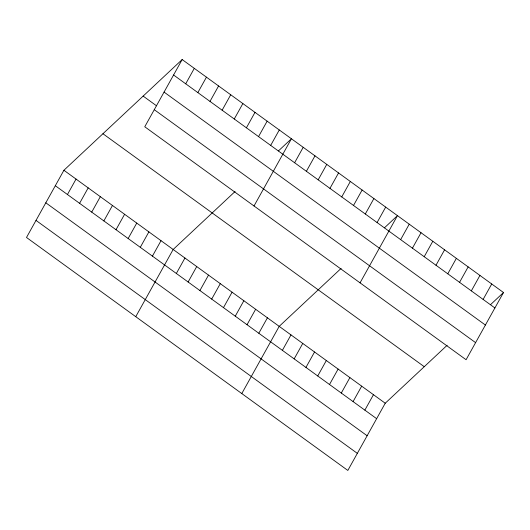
<?xml version="1.0" encoding="UTF-8"?>
<svg xmlns="http://www.w3.org/2000/svg" width="530" height="530" viewBox="0 0 530 530"><rect width="100%" height="100%" fill="white"/><g stroke="black" fill="none" stroke-linecap="round" stroke-linejoin="round"><path stroke-width="0.79" d="M182.168 59.559L144.763 126.769L466.089 359.724L503.5 292.52L182.168 59.559L63.911 170.276L26.5 237.48L347.832 470.441L385.237 403.231L447.161 345.262M67.449 194.517L76.048 179.074M79.593 203.321L88.185 187.872M91.73 212.119L100.329 196.676M103.867 220.917L112.466 205.474M185.712 83.806L194.305 68.357M116.01 229.722L124.603 214.279M197.849 92.604L206.448 77.161M128.147 238.52L136.747 223.077M209.993 101.402L218.585 85.959M140.284 247.325L148.884 231.875M222.13 110.207L230.722 94.764M152.428 256.123L161.021 240.68M234.267 119.005L242.866 103.562M135.753 316.688L173.164 249.478L235.081 191.509M246.41 127.809L255.003 112.36M176.344 273.467L184.944 258.024M258.547 136.607L267.14 121.165M188.13 282.006L196.723 266.563M270.684 145.405L279.284 129.963M199.909 290.553L208.509 275.103M254.016 205.971L291.421 138.767L278.416 150.944M211.695 299.092L220.288 283.649M294.607 162.75L303.206 147.307M223.474 307.632L232.074 292.189M306.386 171.296L314.986 155.846M235.26 316.178L243.853 300.729M318.172 179.836L326.765 164.393M247.04 324.718L255.639 309.275M329.952 188.375L338.551 172.932M258.819 333.257L267.418 317.815M341.737 196.922L350.33 181.472M241.793 393.565L279.197 326.354L341.121 268.385M353.517 205.461L362.116 190.018M282.384 350.343L290.983 334.9M365.302 214.001L373.895 198.558M294.17 358.883L302.762 343.44M377.082 222.547L385.681 207.097M305.949 367.429L314.548 351.98M360.055 282.848L397.46 215.644L384.449 227.82M317.735 375.969L326.328 360.526M400.647 239.626L409.24 224.183M329.514 384.508L338.113 369.066M412.426 248.173L421.025 232.723M341.293 393.055L349.893 377.605M424.212 256.712L432.805 241.269M353.079 401.594L361.679 386.151M435.991 265.252L444.591 249.809M364.859 410.134L373.458 394.691M447.777 273.798L456.37 258.349M459.556 282.338L468.156 266.895M471.342 290.877L479.935 275.434M483.121 299.423L491.721 283.974M490.488 304.697L503.5 292.52M173.575 75.002L494.901 307.963M164.061 92.087L485.394 325.042M143.14 96.096L156.562 105.821M154.27 109.683L475.602 342.645M102.933 133.739L424.265 366.694M63.911 170.276L385.237 403.231M55.312 185.719L376.644 418.68M45.805 202.798L367.138 435.759M36.007 220.4L357.339 453.362"/></g></svg>
